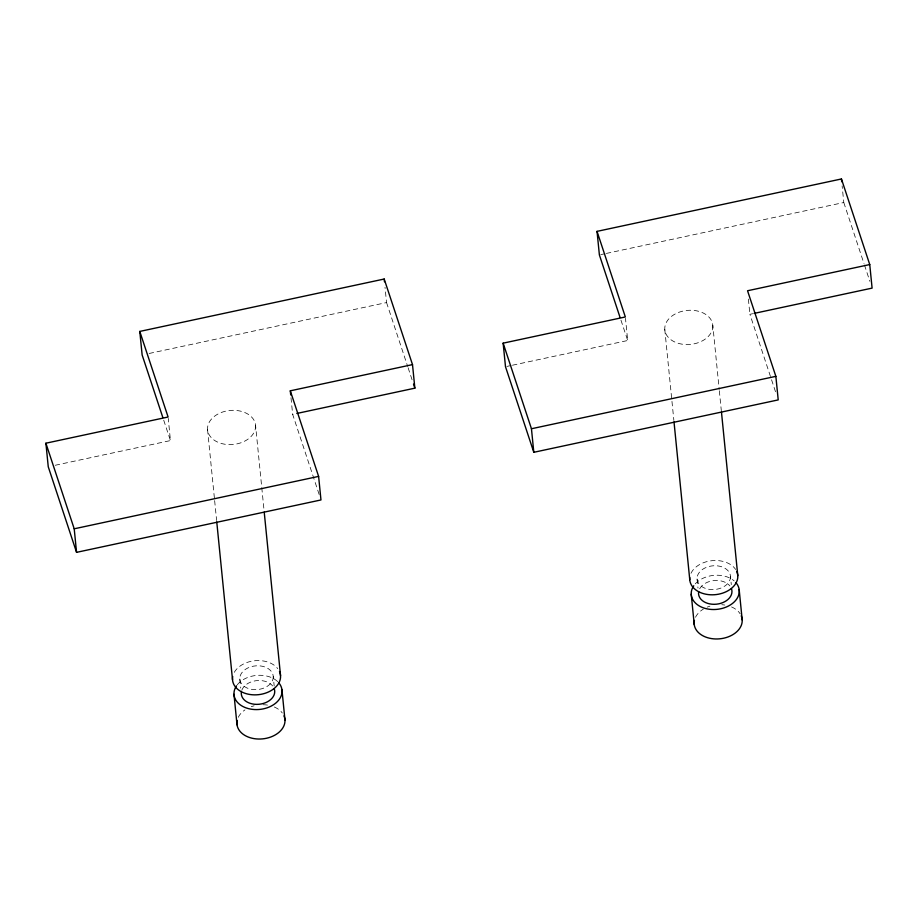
<?xml version="1.0" encoding="UTF-8"?>
<svg xmlns="http://www.w3.org/2000/svg" width="918" height="918" viewBox="0 0 918 918"><rect width="100%" height="100%" fill="white"/><g stroke="black" fill="none" stroke-linecap="round" stroke-linejoin="round"><path stroke-width="0.69" stroke-dasharray="4.59 3.44" d="M600.774 254.619L604.973 253.724M606.362 253.425L843.791 202.522L842.127 185.895M149.129 353.476L386.547 302.573L385.021 287.334M506.885 366.42L511.051 365.525M512.439 365.226L627.694 340.509L625.479 318.339M775.515 391.745L749.903 314.312L752.68 313.715M55.195 465.277L170.45 440.571L168.246 418.401M319.166 494.515L292.658 414.362L295.435 413.766M843.791 202.522L864.01 263.661M864.458 265.015L869.851 281.321M620.958 320.13L627.694 340.509M386.547 302.573L407.672 366.431M408.12 367.785L412.159 380.018M163.714 420.192L170.45 440.571M697.06 578.96L697.99 588.048M239.816 679.01L240.745 688.098M748.377 299.073L749.903 314.312M712.804 325.362A24.098 17.075 -5.7 0 1 677.84 343.183A24.098 17.075 -5.7 0 1 675.74 313.681A24.098 17.075 -5.7 0 1 712.804 325.362L719.196 389.347M719.333 390.77L721.318 410.679M664.781 329.459L673.869 420.455M290.995 397.735L292.658 414.362M255.571 425.413A24.098 17.075 -5.7 0 1 220.595 443.245A24.098 17.075 -5.7 0 1 218.507 413.743A24.098 17.075 -5.7 0 1 255.571 425.413L263.936 509.306M207.548 429.509L214.502 499.185M214.64 500.608L216.625 520.517M730.487 576.366A16.765 11.877 -5.7 0 1 705.988 588.587A16.765 11.877 -5.7 0 1 704.852 568.035A16.765 11.877 -5.7 0 1 730.487 576.366L731.29 584.64M273.243 676.428A16.765 11.877 -5.7 0 1 248.744 688.638A16.765 11.877 -5.7 0 1 247.608 668.086A16.765 11.877 -5.7 0 1 273.243 676.428L274.184 686.067M695.511 617.24A24.098 17.075 -5.7 0 1 703.337 609.093M707.147 607.165A24.098 17.075 -5.7 0 1 709.912 606.167M721.812 604.721A24.098 17.075 -5.7 0 1 724.761 605.031M731.577 606.947A24.098 17.075 -5.7 0 1 740.195 613.844M695.282 583.837A24.098 17.075 -5.7 0 1 734.159 580.876M691.002 573.291A24.098 17.075 -5.7 0 1 712.563 560.634A24.098 17.075 -5.7 0 1 735.651 569.481M699.677 588.794A16.765 11.877 -5.7 0 1 714.158 580.555A16.765 11.877 -5.7 0 1 729.879 585.902M238.278 717.291A24.098 17.075 -5.7 0 1 244.934 709.901M251.268 706.688A24.098 17.075 -5.7 0 1 254.102 705.804M263.064 704.726A24.098 17.075 -5.7 0 1 267.517 705.093M274.344 707.009A24.098 17.075 -5.7 0 1 282.296 712.965M237.234 684.839A24.098 17.075 -5.7 0 1 277.81 681.753M234.297 672.32A24.098 17.075 -5.7 0 1 255.33 660.685A24.098 17.075 -5.7 0 1 277.741 668.614M241.79 690.302A16.765 11.877 -5.7 0 1 255.87 680.731A16.765 11.877 -5.7 0 1 272.635 685.953"/><path stroke-width="1.38" d="M620.052 317.421L599.385 254.929L597.033 231.37L841.439 178.964L869.748 264.556L872.1 288.114L754.068 313.417M162.819 417.472L142.141 354.979L139.788 331.421L384.194 279.026L412.503 364.607L414.856 388.165L296.824 413.467M869.748 264.556L747.55 290.754L775.859 376.346L778.212 399.904L533.806 452.299L505.497 366.707L503.144 343.16L625.342 316.962L597.033 231.37M412.503 364.607L290.306 390.816L318.615 476.396L320.967 499.954L76.561 552.349L48.252 466.769L45.9 443.21L168.097 417.013L139.788 331.421M533.806 452.299L531.453 428.752L775.859 376.346M76.561 552.349L74.209 528.802L318.615 476.396M503.144 343.16L531.453 428.752M413.513 384.091L414.856 388.165M45.9 443.21L74.209 528.802M841.439 178.964L841.714 181.741M721.468 412.102L737.785 575.609M739.162 589.494L742.203 619.994M674.007 421.878L689.762 579.706M691.22 594.21L694.26 624.71M384.194 279.026L384.47 281.792M290.306 390.816L290.719 394.969M264.223 512.152L280.541 675.671M281.929 689.544L284.97 720.056M216.763 521.94L232.518 679.768M233.975 694.26L237.016 724.772M741.228 615.817A24.098 17.075 -5.7 0 1 719.827 638.813A24.098 17.075 -5.7 0 1 694.41 620.419M735.869 582.563A24.098 17.075 -5.7 0 1 716.132 609.437A24.098 17.075 -5.7 0 1 693.756 585.764M736.729 571.444A24.098 17.075 -5.7 0 1 716.488 594.531A24.098 17.075 -5.7 0 1 689.797 577.56M731.428 588.599A16.765 11.877 -5.7 0 1 716.338 604.205A16.765 11.877 -5.7 0 1 698.644 591.743M279.485 671.494A24.098 17.075 -5.7 0 1 258.497 694.674A24.098 17.075 -5.7 0 1 232.724 676.532M278.624 682.625A24.098 17.075 -5.7 0 1 258.899 709.499A24.098 17.075 -5.7 0 1 236.523 685.815M283.995 715.868A24.098 17.075 -5.7 0 1 262.594 738.875A24.098 17.075 -5.7 0 1 237.177 720.469M274.195 688.649A16.765 11.877 -5.7 0 1 259.094 704.267A16.765 11.877 -5.7 0 1 241.4 691.793"/></g></svg>
